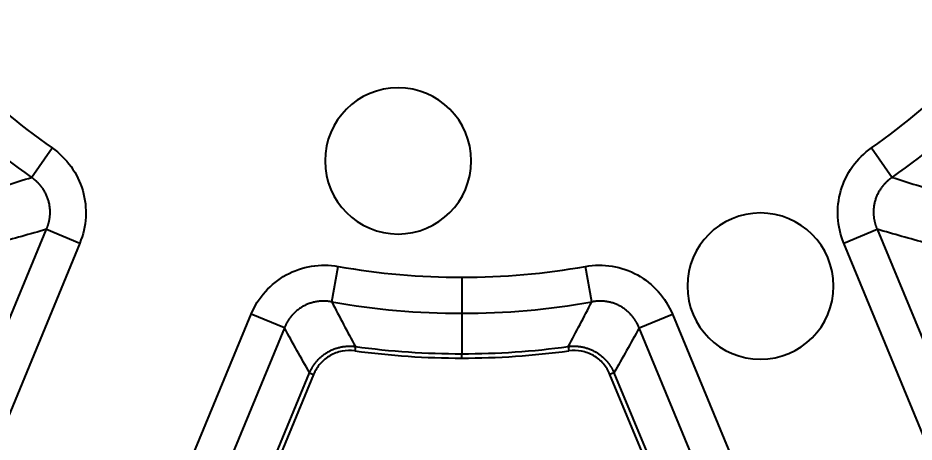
# Model space of a CAD drawing. Header units: millimetres. Extents: x 18 to 755, y 19 to 576.
# Drawn here: x 566.8 to 628.1, y 176.4 to 205.4 of the extents above; entities that cross this region are included whole.
import ezdxf

# ---------------------------------------------------------------- set-up
doc = ezdxf.new("R2010")
doc.units = ezdxf.units.MM
doc.layers.add('1', color=7, linetype='Continuous', true_color=0xffffff)
doc.styles.add('Arial', font='Arial')
doc.dimstyles.get("Standard").update_dxf_attribs({"dimtxt": 0.18, "dimasz": 0.18, "dimexe": 0.18, "dimexo": 0.0625, "dimgap": 0.09, "dimtad": 0, "dimtih": 1, "dimtoh": 1, "dimdec": 4, "dimzin": 0, "dimdsep": 46, "dimtxsty": 'Standard', "dimcen": 0.09, "dimadec": 0, "dimazin": 0, "dimtfac": 1, "dimtdec": 4, "dimtofl": 0, "dimtmove": 0, "dimatfit": 3, "dimfxl": 1, "dimtolj": 1, "dimtzin": 0, "dimarcsym": 0})

# ---------------------------------------------------------------- blocks, each defined once
blk = doc.blocks.new('_U0')
at = {"layer": '1', "color": 18, "linetype": 'Continuous', "lineweight": 13}
for p, q in [((700.69, 329.267), (735.405, 360.387)), ((493.69, 143.7), (700.69, 329.267)), ((493.69, 143.7), (695.478, 324.594))]:
    blk.add_line(p, q, dxfattribs=at)
at = {"layer": '1', "color": 18}
for points in [[(696.257, 323.726), (694.699, 325.463), (700.69, 329.267)], [(498.124, 149.241), (499.681, 147.504), (493.69, 143.7)]]:
    blk.add_solid(points, dxfattribs=at)
at = {"layer": 'Defpoints', "color": 0}
for p in [(700.69, 329.267), (493.69, 143.7)]:
    blk.add_point(p, dxfattribs=at)
at = {"layer": '1', "color": 18, "lineweight": -3, "insert": (708.25, 350.86), "char_height": 7, "attachment_point": 1, "rotation": 41.87487, "style": 'Arial'}
blk.add_mtext('\\A1;%%c278', dxfattribs=at)
blk = doc.blocks.new('_U10')
at = {"layer": '1', "color": 18, "linetype": 'Continuous', "lineweight": 13}
for p, q in [((558.472, 270.15), (452.723, 362.102)), ((635.909, 202.817), (558.472, 270.15)), ((635.909, 202.817), (563.754, 265.557))]:
    blk.add_line(p, q, dxfattribs=at)
at = {"layer": '1', "color": 18}
for points in [[(564.519, 266.438), (562.988, 264.677), (558.472, 270.15)], [(629.861, 206.529), (631.392, 208.29), (635.909, 202.817)]]:
    blk.add_solid(points, dxfattribs=at)
at = {"layer": 'Defpoints', "color": 0}
for p in [(558.472, 270.15), (635.909, 202.817)]:
    blk.add_point(p, dxfattribs=at)
at = {"layer": '1', "color": 18, "lineweight": -3, "insert": (463.324, 368.96), "char_height": 7, "attachment_point": 1, "rotation": 318.99207, "style": 'Arial'}
blk.add_mtext('\\A1;%%c102,6', dxfattribs=at)

msp = doc.modelspace()

# ---------------------------------------------------------------- linework, layer by layer
at = {"layer": '1', "color": 7, "lineweight": -3}
for p, q in [((567.746, 194.464), (569.159, 196.481)), ((625.223, 196.481), (626.636, 194.465)), ((544.007, 131.105), (568.78, 190.914)), ((568.78, 190.914), (571.054, 189.972)), ((623.327, 189.973), (625.602, 190.915)), ((625.602, 190.915), (650.376, 131.107)), ((571.054, 189.972), (546.282, 130.163)), ((648.102, 130.165), (623.327, 189.973)), ((588.3, 185.951), (588.727, 188.376)), ((606.082, 185.951), (605.655, 188.376)), ((597.19, 187.637), (597.19, 185.175)), ((597.19, 185.175), (597.19, 182.409)), ((558.012, 125.305), (582.784, 185.114)), ((585.059, 184.172), (582.784, 185.114)), ((609.323, 184.172), (611.598, 185.114)), ((611.598, 185.114), (636.372, 125.306)), ((585.059, 184.172), (560.286, 124.363)), ((634.098, 124.364), (609.323, 184.172)), ((589.909, 182.901), (589.87, 182.608)), ((604.473, 182.901), (604.513, 182.609)), ((597.19, 182.113), (597.19, 182.409)), ((576.9, 157.247), (586.782, 181.104)), ((587.055, 180.991), (577.173, 157.134)), ((586.782, 181.104), (587.055, 180.991)), ((607.6, 181.105), (607.327, 180.992)), ((617.21, 157.134), (607.327, 180.992)), ((607.6, 181.105), (617.483, 157.247))]:
    msp.add_line(p, q, dxfattribs=at)
for centre, radius, start, end in [((597.19, 236.483), 136.863, 90, 270), ((597.19, 236.483), 136.863, 270, 90), ((597.19, 236.483), 129, 90, 270), ((597.19, 236.483), 129, 270, 90), ((597.19, 236.483), 48.847, 215.02226, 234.97959), ((597.19, 236.483), 48.847, 305.02226, 324.97959), ((597.19, 236.483), 51.309, 215.02226, 234.97959), ((597.19, 236.483), 51.309, 305.02226, 324.97959), ((592.835, 195.592), 5, 90, 270), ((592.835, 195.592), 5, 270, 90), ((617.623, 187.032), 5, 90, 270), ((617.623, 187.032), 5, 270, 90), ((597.19, 236.483), 48.847, 260.02226, 270), ((597.19, 236.483), 48.847, 270, 279.97959), ((597.19, 236.483), 51.309, 260.02226, 270), ((597.19, 236.483), 51.309, 270, 279.97959), ((597.19, 236.483), 54.075, 262.26196, 270), ((597.19, 236.483), 54.075, 270, 277.7399), ((597.19, 236.483), 54.37, 262.26196, 270), ((597.19, 236.483), 54.37, 270, 277.7399)]:
    msp.add_arc(centre, radius, start, end, dxfattribs=at)
for points, knots in [([(569.159, 196.481), (569.664, 196.127), (570.097, 195.701), (570.817, 194.7), (571.084, 194.153), (571.429, 192.969), (571.497, 192.365), (571.427, 191.134), (571.29, 190.542), (571.054, 189.972)], [0, 0, 0, 0, 0.25, 0.25, 0.5, 0.5, 0.75, 0.75, 1, 1, 1, 1]), ([(623.327, 189.973), (623.091, 190.543), (622.955, 191.135), (622.884, 192.366), (622.953, 192.97), (623.297, 194.154), (623.564, 194.7), (624.285, 195.701), (624.718, 196.128), (625.223, 196.481)], [0, 0, 0, 0, 0.25, 0.25, 0.5, 0.5, 0.75, 0.75, 1, 1, 1, 1]), ([(568.78, 190.914), (568.783, 190.922), (568.79, 190.939), (568.801, 190.963), (568.811, 190.987), (568.821, 191.012), (568.83, 191.036), (568.839, 191.061), (568.849, 191.085), (568.857, 191.11), (568.866, 191.134), (568.874, 191.159), (568.883, 191.184), (568.891, 191.208), (568.898, 191.233), (568.906, 191.257), (568.913, 191.282), (568.92, 191.307), (568.927, 191.331), (568.933, 191.356), (568.939, 191.38), (568.946, 191.405), (568.951, 191.429), (568.957, 191.453), (568.962, 191.478), (568.968, 191.502), (568.972, 191.526), (568.977, 191.551), (568.982, 191.575), (568.986, 191.599), (568.99, 191.623), (568.994, 191.647), (568.997, 191.671), (569.001, 191.695), (569.004, 191.719), (569.007, 191.743), (569.01, 191.766), (569.012, 191.79), (569.015, 191.813), (569.017, 191.837), (569.019, 191.86), (569.027, 191.96), (569.031, 192.138), (569.016, 192.39), (568.978, 192.638), (568.919, 192.88), (568.839, 193.116), (568.737, 193.346), (568.615, 193.568), (568.511, 193.722), (568.44, 193.816), (568.409, 193.855), (568.377, 193.894), (568.345, 193.932), (568.311, 193.971), (568.277, 194.009), (568.241, 194.047), (568.205, 194.084), (568.168, 194.122), (568.13, 194.158), (568.09, 194.195), (568.05, 194.23), (568.009, 194.266), (567.968, 194.3), (567.925, 194.334), (567.881, 194.368), (567.837, 194.401), (567.792, 194.433), (567.761, 194.454), (567.746, 194.464)], [0, 0, 0, 0, 0.006624, 0.013234, 0.019828, 0.026406, 0.032968, 0.039514, 0.046044, 0.052556, 0.059051, 0.065528, 0.071988, 0.078428, 0.084851, 0.091254, 0.097638, 0.104002, 0.110346, 0.11667, 0.122973, 0.129255, 0.135516, 0.141756, 0.147973, 0.154169, 0.160342, 0.166492, 0.17262, 0.178724, 0.184804, 0.190861, 0.196894, 0.202902, 0.208885, 0.214844, 0.220778, 0.226686, 0.232568, 0.238425, 0.244255, 0.250059, 0.313368, 0.376237, 0.438495, 0.499985, 0.561512, 0.623798, 0.686682, 0.749996, 0.762246, 0.774611, 0.78709, 0.79968, 0.812377, 0.825181, 0.838088, 0.851096, 0.864201, 0.877402, 0.890695, 0.904077, 0.917546, 0.931098, 0.944731, 0.95844, 0.972224, 0.986078, 1, 1, 1, 1]), ([(626.636, 194.465), (626.629, 194.46), (626.614, 194.45), (626.592, 194.435), (626.571, 194.42), (626.549, 194.405), (626.528, 194.389), (626.507, 194.374), (626.486, 194.358), (626.466, 194.342), (626.445, 194.326), (626.425, 194.31), (626.405, 194.293), (626.385, 194.277), (626.365, 194.26), (626.346, 194.243), (626.326, 194.227), (626.307, 194.21), (626.288, 194.193), (626.27, 194.175), (626.251, 194.158), (626.233, 194.141), (626.215, 194.123), (626.197, 194.106), (626.179, 194.088), (626.162, 194.07), (626.145, 194.052), (626.128, 194.034), (626.111, 194.016), (626.094, 193.998), (626.078, 193.98), (626.062, 193.962), (626.046, 193.944), (626.03, 193.925), (626.015, 193.907), (625.999, 193.889), (625.984, 193.87), (625.97, 193.852), (625.955, 193.833), (625.94, 193.814), (625.926, 193.796), (625.866, 193.715), (625.767, 193.568), (625.644, 193.347), (625.543, 193.117), (625.463, 192.881), (625.404, 192.639), (625.366, 192.391), (625.35, 192.138), (625.355, 191.953), (625.365, 191.835), (625.37, 191.786), (625.376, 191.736), (625.382, 191.686), (625.39, 191.635), (625.398, 191.584), (625.408, 191.533), (625.419, 191.482), (625.43, 191.431), (625.443, 191.38), (625.456, 191.328), (625.471, 191.276), (625.486, 191.225), (625.503, 191.173), (625.521, 191.121), (625.539, 191.069), (625.559, 191.018), (625.58, 190.966), (625.595, 190.932), (625.602, 190.915)], [0, 0, 0, 0, 0.006622, 0.013229, 0.019821, 0.026397, 0.032958, 0.039502, 0.04603, 0.052541, 0.059034, 0.06551, 0.071969, 0.078408, 0.08483, 0.091232, 0.097615, 0.103979, 0.110323, 0.116647, 0.12295, 0.129232, 0.135493, 0.141733, 0.147951, 0.154147, 0.160321, 0.166472, 0.1726, 0.178705, 0.184786, 0.190844, 0.196878, 0.202887, 0.208872, 0.214832, 0.220767, 0.226677, 0.232562, 0.23842, 0.244253, 0.250059, 0.313341, 0.376201, 0.438468, 0.499984, 0.561485, 0.623762, 0.686655, 0.749995, 0.762241, 0.774603, 0.787078, 0.799664, 0.81236, 0.825161, 0.838067, 0.851073, 0.864178, 0.877379, 0.890672, 0.904055, 0.917526, 0.93108, 0.944715, 0.958428, 0.972215, 0.986073, 1, 1, 1, 1]), ([(582.784, 185.114), (583.02, 185.683), (583.342, 186.199), (584.163, 187.119), (584.638, 187.498), (585.72, 188.092), (586.294, 188.289), (587.512, 188.487), (588.12, 188.482), (588.727, 188.376)], [0, 0, 0, 0, 0.25, 0.25, 0.5, 0.5, 0.75, 0.75, 1, 1, 1, 1]), ([(605.655, 188.376), (606.262, 188.483), (606.87, 188.488), (608.087, 188.29), (608.663, 188.092), (609.744, 187.499), (610.219, 187.12), (611.04, 186.199), (611.362, 185.684), (611.598, 185.114)], [0, 0, 0, 0, 0.25, 0.25, 0.5, 0.5, 0.75, 0.75, 1, 1, 1, 1]), ([(588.3, 185.951), (588.291, 185.952), (588.274, 185.956), (588.248, 185.961), (588.222, 185.965), (588.196, 185.969), (588.17, 185.973), (588.144, 185.977), (588.118, 185.981), (588.092, 185.984), (588.067, 185.987), (588.041, 185.99), (588.015, 185.993), (587.989, 185.995), (587.964, 185.997), (587.938, 185.999), (587.912, 186.001), (587.887, 186.002), (587.861, 186.004), (587.836, 186.005), (587.811, 186.006), (587.786, 186.006), (587.761, 186.007), (587.735, 186.007), (587.711, 186.007), (587.686, 186.007), (587.661, 186.006), (587.636, 186.005), (587.612, 186.005), (587.587, 186.004), (587.563, 186.002), (587.538, 186.001), (587.514, 185.999), (587.49, 185.997), (587.466, 185.995), (587.442, 185.993), (587.419, 185.991), (587.395, 185.988), (587.371, 185.985), (587.348, 185.982), (587.325, 185.979), (587.225, 185.965), (587.051, 185.931), (586.808, 185.861), (586.574, 185.771), (586.351, 185.661), (586.138, 185.531), (585.936, 185.382), (585.746, 185.215), (585.618, 185.079), (585.542, 184.99), (585.51, 184.951), (585.479, 184.912), (585.448, 184.872), (585.418, 184.831), (585.388, 184.789), (585.359, 184.746), (585.33, 184.702), (585.302, 184.658), (585.274, 184.613), (585.247, 184.567), (585.221, 184.52), (585.196, 184.472), (585.171, 184.424), (585.147, 184.375), (585.123, 184.325), (585.101, 184.274), (585.079, 184.223), (585.066, 184.189), (585.059, 184.172)], [0, 0, 0, 0, 0.006622, 0.013229, 0.019821, 0.026397, 0.032958, 0.039502, 0.04603, 0.052541, 0.059034, 0.06551, 0.071969, 0.078408, 0.08483, 0.091232, 0.097615, 0.103979, 0.110323, 0.116647, 0.12295, 0.129232, 0.135493, 0.141733, 0.147951, 0.154147, 0.160321, 0.166472, 0.1726, 0.178705, 0.184786, 0.190844, 0.196878, 0.202887, 0.208872, 0.214832, 0.220767, 0.226677, 0.232562, 0.23842, 0.244253, 0.250059, 0.313341, 0.376201, 0.438468, 0.499984, 0.561485, 0.623762, 0.686655, 0.749995, 0.762241, 0.774603, 0.787078, 0.799664, 0.81236, 0.825161, 0.838067, 0.851073, 0.864178, 0.877379, 0.890672, 0.904055, 0.917526, 0.93108, 0.944715, 0.958428, 0.972215, 0.986073, 1, 1, 1, 1]), ([(609.323, 184.172), (609.32, 184.18), (609.314, 184.197), (609.304, 184.221), (609.293, 184.246), (609.283, 184.27), (609.273, 184.294), (609.262, 184.318), (609.251, 184.342), (609.24, 184.365), (609.229, 184.389), (609.217, 184.412), (609.206, 184.435), (609.194, 184.458), (609.182, 184.481), (609.17, 184.504), (609.157, 184.526), (609.145, 184.548), (609.132, 184.571), (609.12, 184.593), (609.107, 184.614), (609.094, 184.636), (609.081, 184.657), (609.067, 184.679), (609.054, 184.7), (609.04, 184.72), (609.027, 184.741), (609.013, 184.762), (608.999, 184.782), (608.985, 184.802), (608.971, 184.822), (608.956, 184.842), (608.942, 184.861), (608.928, 184.88), (608.913, 184.9), (608.898, 184.918), (608.884, 184.937), (608.869, 184.956), (608.854, 184.974), (608.839, 184.992), (608.824, 185.01), (608.758, 185.086), (608.636, 185.215), (608.446, 185.383), (608.244, 185.531), (608.032, 185.661), (607.808, 185.771), (607.574, 185.862), (607.331, 185.932), (607.148, 185.967), (607.031, 185.983), (606.982, 185.989), (606.932, 185.994), (606.882, 185.999), (606.831, 186.002), (606.779, 186.005), (606.727, 186.006), (606.675, 186.007), (606.623, 186.007), (606.57, 186.006), (606.516, 186.004), (606.463, 186.001), (606.409, 185.997), (606.355, 185.992), (606.3, 185.986), (606.246, 185.979), (606.191, 185.971), (606.137, 185.961), (606.1, 185.955), (606.082, 185.951)], [0, 0, 0, 0, 0.006624, 0.013234, 0.019828, 0.026406, 0.032968, 0.039514, 0.046044, 0.052556, 0.059051, 0.065528, 0.071988, 0.078428, 0.084851, 0.091254, 0.097638, 0.104002, 0.110346, 0.11667, 0.122973, 0.129255, 0.135516, 0.141756, 0.147973, 0.154169, 0.160342, 0.166492, 0.17262, 0.178724, 0.184804, 0.190861, 0.196894, 0.202902, 0.208885, 0.214844, 0.220778, 0.226686, 0.232568, 0.238425, 0.244255, 0.250059, 0.313368, 0.376237, 0.438495, 0.499985, 0.561512, 0.623798, 0.686682, 0.749996, 0.762246, 0.774611, 0.78709, 0.79968, 0.812377, 0.825181, 0.838088, 0.851096, 0.864201, 0.877402, 0.890695, 0.904077, 0.917546, 0.931098, 0.944731, 0.95844, 0.972224, 0.986078, 1, 1, 1, 1]), ([(586.782, 181.104), (586.785, 181.112), (586.792, 181.128), (586.802, 181.151), (586.812, 181.174), (586.822, 181.197), (586.833, 181.22), (586.844, 181.242), (586.855, 181.265), (586.866, 181.287), (586.877, 181.31), (586.888, 181.332), (586.9, 181.354), (586.911, 181.376), (586.923, 181.397), (586.935, 181.419), (586.948, 181.44), (586.96, 181.462), (586.972, 181.483), (586.985, 181.504), (586.998, 181.525), (587.01, 181.545), (587.023, 181.566), (587.037, 181.586), (587.05, 181.606), (587.063, 181.626), (587.077, 181.646), (587.09, 181.666), (587.104, 181.685), (587.118, 181.704), (587.132, 181.724), (587.146, 181.743), (587.16, 181.761), (587.174, 181.78), (587.189, 181.798), (587.203, 181.817), (587.217, 181.835), (587.232, 181.853), (587.247, 181.87), (587.262, 181.888), (587.276, 181.905), (587.34, 181.978), (587.457, 182.101), (587.639, 182.263), (587.832, 182.408), (588.035, 182.537), (588.248, 182.648), (588.47, 182.742), (588.701, 182.818), (588.875, 182.86), (588.987, 182.881), (589.035, 182.889), (589.083, 182.897), (589.132, 182.903), (589.182, 182.909), (589.232, 182.914), (589.282, 182.919), (589.333, 182.922), (589.384, 182.925), (589.436, 182.927), (589.487, 182.928), (589.539, 182.928), (589.592, 182.927), (589.644, 182.925), (589.697, 182.922), (589.75, 182.918), (589.803, 182.914), (589.856, 182.908), (589.892, 182.904), (589.909, 182.901)], [0, 0, 0, 0, 0.00653, 0.013049, 0.019558, 0.026055, 0.032541, 0.039014, 0.045476, 0.051924, 0.05836, 0.064782, 0.071191, 0.077585, 0.083965, 0.09033, 0.09668, 0.103015, 0.109334, 0.115637, 0.121923, 0.128192, 0.134445, 0.14068, 0.146897, 0.153096, 0.159277, 0.165439, 0.171582, 0.177706, 0.18381, 0.189894, 0.195958, 0.202002, 0.208025, 0.214027, 0.220007, 0.225966, 0.231904, 0.237819, 0.243712, 0.249582, 0.312536, 0.375236, 0.437479, 0.499068, 0.560687, 0.622954, 0.68567, 0.748632, 0.761102, 0.773673, 0.786341, 0.799105, 0.811961, 0.824907, 0.837939, 0.851056, 0.864254, 0.87753, 0.890881, 0.904303, 0.917795, 0.931352, 0.944971, 0.958648, 0.972381, 0.986166, 1, 1, 1, 1]), ([(604.473, 182.901), (604.481, 182.903), (604.498, 182.905), (604.523, 182.908), (604.548, 182.911), (604.573, 182.913), (604.598, 182.916), (604.623, 182.918), (604.648, 182.92), (604.673, 182.921), (604.698, 182.923), (604.723, 182.924), (604.748, 182.925), (604.772, 182.926), (604.797, 182.927), (604.822, 182.928), (604.847, 182.928), (604.871, 182.928), (604.896, 182.928), (604.92, 182.927), (604.944, 182.927), (604.969, 182.926), (604.993, 182.925), (605.017, 182.924), (605.041, 182.923), (605.065, 182.921), (605.089, 182.92), (605.113, 182.918), (605.137, 182.916), (605.16, 182.914), (605.184, 182.911), (605.207, 182.909), (605.231, 182.906), (605.254, 182.903), (605.277, 182.9), (605.3, 182.897), (605.323, 182.893), (605.346, 182.89), (605.369, 182.886), (605.391, 182.882), (605.414, 182.878), (605.509, 182.86), (605.674, 182.82), (605.905, 182.745), (606.128, 182.651), (606.341, 182.54), (606.544, 182.413), (606.738, 182.268), (606.92, 182.107), (607.043, 181.977), (607.118, 181.891), (607.149, 181.854), (607.18, 181.816), (607.211, 181.777), (607.241, 181.737), (607.27, 181.697), (607.3, 181.655), (607.328, 181.613), (607.356, 181.57), (607.384, 181.527), (607.41, 181.483), (607.437, 181.438), (607.462, 181.392), (607.487, 181.346), (607.511, 181.299), (607.535, 181.251), (607.557, 181.203), (607.579, 181.154), (607.593, 181.121), (607.6, 181.105)], [0, 0, 0, 0, 0.006529, 0.013047, 0.019555, 0.026051, 0.032536, 0.039009, 0.045469, 0.051917, 0.058352, 0.064774, 0.071182, 0.077576, 0.083955, 0.09032, 0.09667, 0.103004, 0.109323, 0.115626, 0.121912, 0.128181, 0.134434, 0.140669, 0.146886, 0.153086, 0.159267, 0.165429, 0.171573, 0.177697, 0.183801, 0.189886, 0.195951, 0.201995, 0.208019, 0.214022, 0.220003, 0.225963, 0.231901, 0.237817, 0.243711, 0.249582, 0.312525, 0.375222, 0.437468, 0.499068, 0.560676, 0.622939, 0.685659, 0.748632, 0.7611, 0.773669, 0.786336, 0.799098, 0.811953, 0.824897, 0.837929, 0.851045, 0.864243, 0.877519, 0.89087, 0.904293, 0.917785, 0.931343, 0.944963, 0.958642, 0.972377, 0.986164, 1, 1, 1, 1]), ([(589.87, 182.608), (589.578, 182.648), (589.286, 182.64), (588.711, 182.529), (588.438, 182.427), (587.93, 182.135), (587.706, 181.951), (587.32, 181.509), (587.167, 181.263), (587.055, 180.991)], [0, 0, 0, 0, 0.25, 0.25, 0.5, 0.5, 0.75, 0.75, 1, 1, 1, 1]), ([(607.327, 180.992), (607.215, 181.263), (607.061, 181.512), (606.675, 181.952), (606.45, 182.137), (605.942, 182.428), (605.669, 182.529), (605.093, 182.641), (604.804, 182.648), (604.513, 182.609)], [0, 0, 0, 0, 0.25, 0.25, 0.5, 0.5, 0.75, 0.75, 1, 1, 1, 1])]:
    msp.add_open_spline(points, degree=3, knots=knots, dxfattribs=at)
for points in [[(564.452, 193.446), (565.546, 193.772), (566.644, 194.111), (567.746, 194.464)], [(626.636, 194.465), (627.738, 194.112), (628.836, 193.773), (629.93, 193.447)], [(568.78, 190.914), (567.645, 190.584), (566.516, 190.267), (565.392, 189.964)], [(628.99, 189.965), (627.865, 190.268), (626.736, 190.585), (625.602, 190.915)], [(588.3, 185.951), (588.829, 184.922), (589.366, 183.906), (589.909, 182.901)], [(604.473, 182.901), (605.016, 183.906), (605.553, 184.922), (606.082, 185.951)], [(586.782, 181.104), (586.202, 182.114), (585.627, 183.136), (585.059, 184.172)], [(609.323, 184.172), (608.755, 183.136), (608.18, 182.114), (607.6, 181.105)]]:
    msp.add_open_spline(points, degree=3, dxfattribs=at)

# ---------------------------------------------------------------- dimensions: what is measured, and where the dimension line sits
for p1, p2, picture, middle in [((635.909, 202.817), (558.472, 270.15), '_U10', (467.141, 349.565)), ((493.69, 143.7), (700.69, 329.267), '_U0', (724.206, 350.348))]:
    dim = msp.add_diameter_dim_2p(p1=p1, p2=p2, dimstyle='Standard', override={"dimtxt": 7, "dimasz": 7, "dimexe": 2, "dimexo": 0, "dimgap": 3.5, "dimtad": 1, "dimtih": 0, "dimtoh": 0, "dimdec": 1, "dimlfac": 1, "dimzin": 8, "dimdsep": 44, "dimlunit": 2, "dimpost": '%%c<>', "dimtxsty": 'Arial', "dimsah": 1, "dimse1": 0, "dimse2": 0, "dimsd1": 0, "dimsd2": 0, "dimclrd": 18, "dimclre": 18, "dimclrt": 18, "dimtol": 0, "dimtm": -0.1, "dimtfac": 1, "dimtdec": 2, "dimtofl": 1, "dimtmove": 0, "dimatfit": 2, "dimtzin": 8, "dimlwd": 13, "dimlwe": 13}, dxfattribs=at)
    dim.commit()
    dim.dimension.update_dxf_attribs({"geometry": picture, "text_midpoint": middle, "dimtype": 163})

doc.saveas('drawing.dxf')
